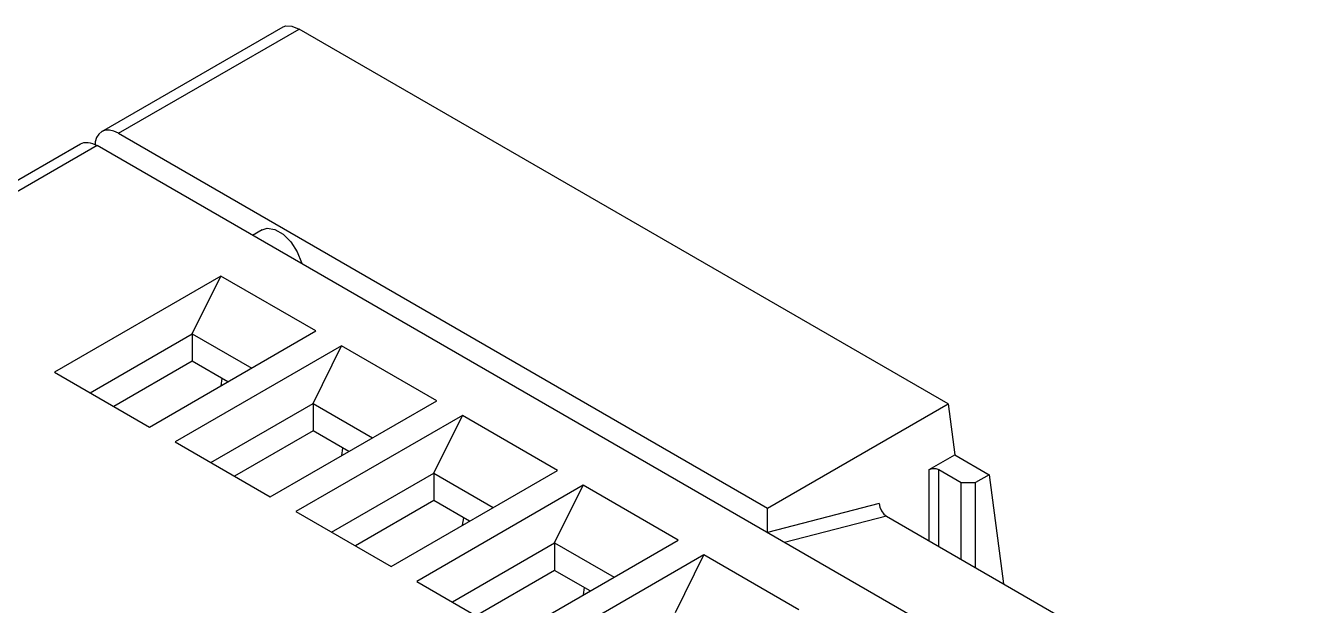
# Model space of a CAD drawing. Extents: x 0 to 420, y 0 to 297.
# Drawn here: x 195.82 to 234.26, y 207.65 to 224.88 of the extents above; entities that cross this region are included whole.
import ezdxf

# ---------------------------------------------------------------- set-up
doc = ezdxf.new("R2010")
doc.units = 0
doc.header["$LTSCALE"] = 23.1
doc.layers.add('40000_ISO', color=7, linetype='CONTINUOUS')

msp = doc.modelspace()

# ---------------------------------------------------------------- linework, layer by layer
at = {"layer": '40000_ISO', "color": 7, "linetype": 'CONTINUOUS'}
for p, q in [((203.481, 224.849), (203.556, 224.878)), ((203.556, 224.878), (203.739, 224.871)), ((198.083, 221.733), (203.482, 224.849)), ((198.583, 221.683), (203.952, 224.782)), ((203.739, 224.871), (203.952, 224.782)), ((223.256, 213.637), (203.952, 224.782)), ((197.89, 221.426), (197.883, 221.349)), ((197.93, 221.556), (197.89, 221.426)), ((197.995, 221.66), (197.93, 221.556)), ((198.083, 221.733), (197.995, 221.66)), ((198.191, 221.772), (198.083, 221.733)), ((198.313, 221.777), (198.191, 221.772)), ((198.445, 221.747), (198.313, 221.777)), ((198.583, 221.683), (198.445, 221.747)), ((198.583, 221.683), (217.887, 210.538)), ((183.305, 213.2), (197.447, 221.365)), ((197.947, 221.316), (183.805, 213.151)), ((197.447, 221.365), (197.498, 221.389)), ((197.498, 221.389), (197.554, 221.405)), ((197.554, 221.405), (197.614, 221.412)), ((197.614, 221.412), (197.676, 221.41)), ((197.676, 221.41), (197.742, 221.399)), ((197.742, 221.399), (197.809, 221.38)), ((197.809, 221.38), (197.878, 221.352)), ((197.878, 221.352), (197.947, 221.316)), ((247.091, 192.943), (197.947, 221.316)), ((202.856, 218.814), (202.569, 218.647)), ((202.856, 218.813), (203.003, 218.859)), ((203.003, 218.859), (203.234, 218.823)), ((203.234, 218.823), (203.479, 218.681)), ((203.479, 218.681), (203.71, 218.451)), ((203.71, 218.451), (203.898, 218.16)), ((203.898, 218.16), (204.021, 217.843)), ((204.021, 217.843), (204.026, 217.806)), ((201.624, 217.437), (196.674, 214.58)), ((200.775, 215.723), (201.624, 217.437)), ((204.452, 215.804), (201.624, 217.437)), ((197.735, 213.967), (200.775, 215.723)), ((199.503, 212.947), (204.452, 215.804)), ((200.775, 215.723), (200.775, 214.906)), ((200.775, 215.723), (202.543, 214.702)), ((205.216, 215.364), (200.266, 212.506)), ((204.368, 213.649), (205.216, 215.364)), ((208.045, 213.731), (205.216, 215.364)), ((200.775, 214.906), (198.442, 213.559)), ((201.836, 214.294), (200.775, 214.906)), ((196.674, 214.58), (199.503, 212.947)), ((201.632, 214.176), (201.664, 214.393)), ((203.095, 210.873), (208.045, 213.731)), ((201.327, 211.893), (204.368, 213.649)), ((204.368, 213.649), (204.368, 212.832)), ((204.368, 213.649), (206.135, 212.628)), ((217.887, 210.538), (223.256, 213.637)), ((223.256, 213.637), (223.455, 212.119)), ((208.808, 213.29), (203.858, 210.432)), ((207.96, 211.575), (208.808, 213.29)), ((211.637, 211.657), (208.808, 213.29)), ((204.368, 212.832), (202.034, 211.485)), ((205.428, 212.22), (204.368, 212.832)), ((200.266, 212.506), (203.095, 210.873)), ((205.224, 212.102), (205.256, 212.319)), ((222.696, 211.681), (223.455, 212.119)), ((223.455, 212.119), (224.48, 211.527)), ((204.919, 209.82), (207.96, 211.575)), ((206.687, 208.799), (211.637, 211.657)), ((207.96, 211.575), (207.96, 210.759)), ((207.96, 211.575), (209.727, 210.554)), ((222.696, 211.681), (222.785, 211.711)), ((222.696, 209.558), (222.696, 211.681)), ((222.785, 211.711), (222.889, 211.711)), ((222.889, 211.711), (222.979, 211.681)), ((222.979, 209.395), (222.979, 211.681)), ((222.979, 211.681), (223.65, 211.293)), ((224.48, 211.527), (224.075, 211.293)), ((224.48, 211.527), (224.904, 208.283)), ((212.4, 211.216), (207.451, 208.358)), ((211.552, 209.501), (212.4, 211.216)), ((215.229, 209.583), (212.4, 211.216)), ((223.65, 209.007), (223.65, 211.293)), ((223.65, 211.293), (224.075, 211.293)), ((224.075, 208.762), (224.075, 211.293)), ((207.96, 210.759), (205.626, 209.411)), ((209.02, 210.146), (207.96, 210.759)), ((221.211, 210.67), (217.887, 209.812)), ((221.211, 210.67), (221.228, 210.561)), ((203.858, 210.432), (206.687, 208.799)), ((217.887, 209.812), (217.887, 210.538)), ((221.423, 210.293), (218.393, 209.511)), ((221.228, 210.561), (221.274, 210.452)), ((221.274, 210.452), (221.343, 210.358)), ((221.343, 210.358), (221.423, 210.293)), ((221.423, 210.293), (229.979, 205.353)), ((208.816, 210.028), (208.848, 210.246)), ((208.511, 207.746), (211.552, 209.501)), ((210.279, 206.725), (215.229, 209.583)), ((211.552, 209.501), (211.552, 208.685)), ((211.552, 209.501), (213.32, 208.481)), ((215.992, 209.142), (211.043, 206.284)), ((215.144, 207.427), (215.992, 209.142)), ((218.821, 207.509), (215.992, 209.142)), ((207.451, 208.358), (210.279, 206.725)), ((211.552, 208.685), (209.218, 207.337)), ((212.612, 208.072), (211.552, 208.685)), ((212.408, 207.954), (212.44, 208.172))]:
    msp.add_line(p, q, dxfattribs=at)

doc.saveas('drawing.dxf')
